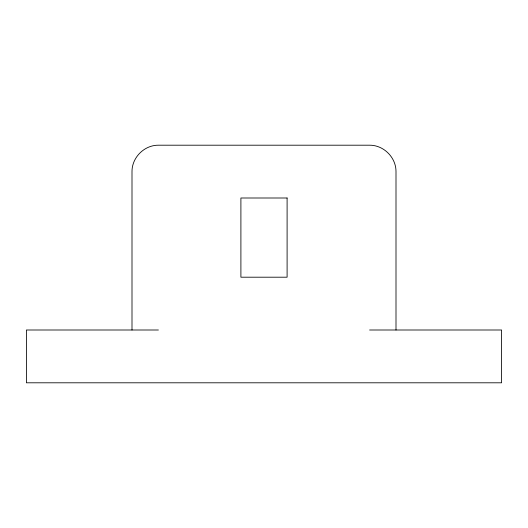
<?xml version="1.0" encoding="UTF-8"?>
<svg xmlns="http://www.w3.org/2000/svg" width="528" height="528" viewBox="0 0 528 528"><rect width="100%" height="100%" fill="white"/><g stroke="black" fill="none" stroke-linecap="round" stroke-linejoin="round"><path stroke-width="0.79" d="M158.4 330L26.4 330L26.4 382.8L501.6 382.8L501.6 330L369.6 330M396 330L396 171.6C396.086 157.469 383.731 145.114 369.6 145.2L158.4 145.2C144.269 145.114 131.914 157.469 132 171.6L132 330M287.1 198L240.9 198L240.9 277.2L287.1 277.2L287.1 198"/></g></svg>
